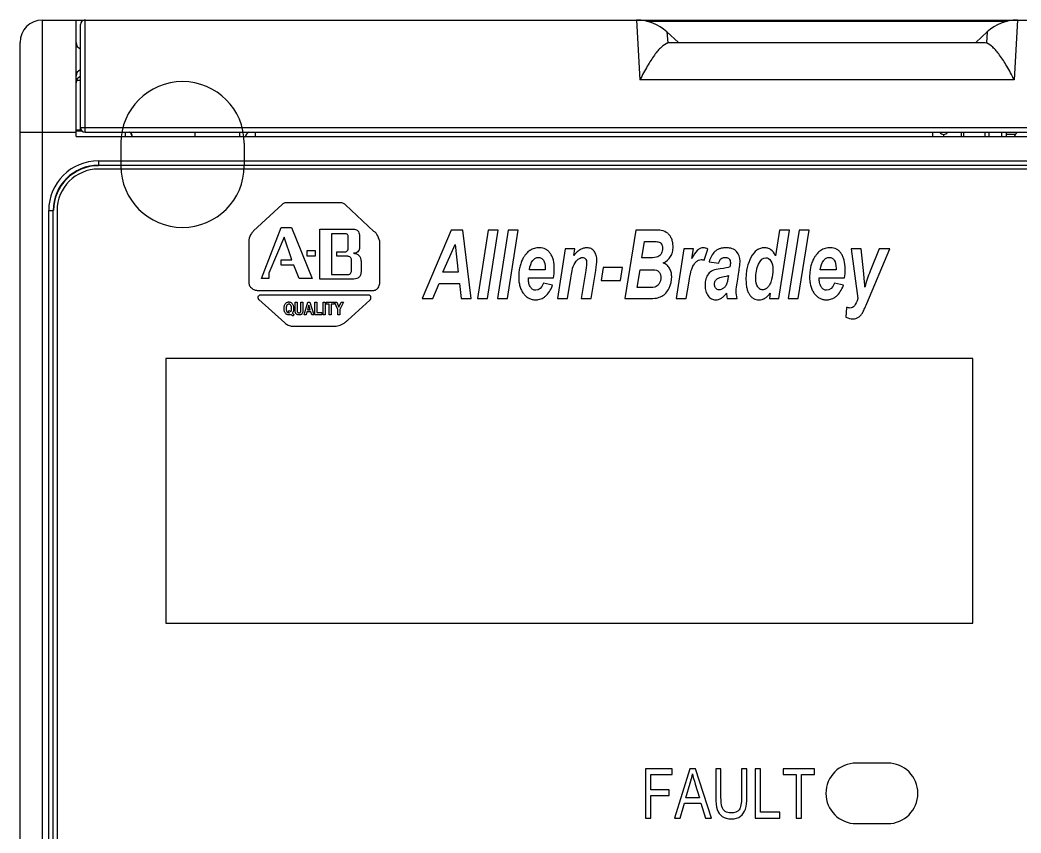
# Model space of a CAD drawing. Header units: inches. Extents: x 0.1 to 89.7, y 0.1 to 57.6.
# Drawn here: x 19.237 to 20.918, y 19.746 to 21.111 of the extents above; entities that cross this region are included whole.
import ezdxf
from ezdxf.enums import TextEntityAlignment as Align

# ---------------------------------------------------------------- set-up
doc = ezdxf.new("R2010")
doc.units = ezdxf.units.IN
doc.header["$MEASUREMENT"] = 0
doc.linetypes.add('DASHED', pattern=[0.75, 0.5, -0.25])
doc.layers.add('DASHED', color=4, linetype='DASHED')
doc.layers.add('PSYMS', color=7, linetype='Continuous')
doc.styles.add('WD', font='romans.shx', dxfattribs={"height": 0.185})

# ---------------------------------------------------------------- blocks, each defined once
blk = doc.blocks.new('HDR1_PF525_FRA')
at = {"color": 7, "linetype": 'Continuous'}
for p, q in [((0.0423, 5.8857), (0.1157, 5.8857)), ((0.0423, 3.347), (0.0423, 5.8857)), ((0.1003, 5.6848), (0.1003, 5.8857)), ((0.1157, 5.8857), (2.3198, 5.8857)), ((0.1157, 5.6925), (0.1157, 5.8857)), ((1.0664, 5.8857), (1.0722, 5.7826)), ((1.084, 5.8837), (1.7054, 5.8837)), ((1.723, 5.8857), (1.7173, 5.7826)), ((0.108, 5.7002), (0.108, 5.878)), ((1.1186, 5.8654), (1.1202, 5.8461)), ((1.1186, 5.8654), (1.1385, 5.8472)), ((1.6708, 5.8654), (1.651, 5.8472)), ((1.6708, 5.8654), (1.6693, 5.8461)), ((0.0037, 3.3314), (0.0037, 5.847)), ((1.1256, 5.847), (1.6638, 5.847)), ((0.108, 5.7814), (0.101, 5.7814)), ((1.7173, 5.7826), (1.0722, 5.7826)), ((0.1003, 5.6963), (0.1091, 5.6963)), ((0.1003, 5.6949), (0.1101, 5.6949)), ((0.108, 5.6963), (0.108, 5.7002)), ((0.108, 5.7002), (2.6815, 5.7002)), ((0.0037, 5.6925), (0.1003, 5.6925)), ((0.1003, 5.6848), (2.6892, 5.6848)), ((0.1157, 5.6925), (2.6738, 5.6925)), ((0.1853, 5.6848), (0.1853, 5.6925)), ((0.3051, 5.6925), (0.3051, 5.6848)), ((0.3823, 5.6848), (0.3823, 5.6925)), ((0.4094, 5.6848), (0.4094, 5.6925)), ((1.5763, 5.6925), (1.5763, 5.6848)), ((1.5957, 5.6886), (1.5957, 5.6848)), ((1.6266, 5.6848), (1.6266, 5.6925)), ((1.6307, 5.6848), (1.6307, 5.6925)), ((1.6669, 5.6925), (1.6669, 5.6848)), ((1.6735, 5.6925), (1.6735, 5.6848)), ((1.6961, 5.6848), (1.6961, 5.6925)), ((1.7039, 5.6848), (1.7039, 5.6925)), ((1.7193, 5.6886), (1.7039, 5.6886)), ((0.1389, 5.643), (1.7425, 5.643)), ((0.1389, 5.643), (0.1389, 5.6353)), ((0.1389, 5.6353), (1.7425, 5.6353)), ((1.7425, 5.6287), (0.1389, 5.6287)), ((0.0531, 5.5572), (0.0608, 5.5572)), ((0.0531, 3.4822), (0.0531, 5.5572)), ((0.0608, 3.4822), (0.0608, 5.5572)), ((0.0674, 5.5572), (0.0674, 3.4822))]:
    blk.add_line(p, q, dxfattribs=at)
at = {"linetype": 'Continuous'}
for p, q in [((0.4553, 5.5676), (0.4063, 5.5224)), ((0.5563, 5.5708), (0.4625, 5.5708)), ((0.6136, 5.5214), (0.5646, 5.5672)), ((0.42, 5.4401), (0.4535, 5.5279)), ((0.4535, 5.5279), (0.4716, 5.5279)), ((0.4716, 5.5279), (0.5072, 5.4401)), ((0.5202, 5.5253), (0.5785, 5.5253)), ((0.5202, 5.4387), (0.5202, 5.5253)), ((0.7468, 5.5236), (0.6967, 5.4054)), ((0.767, 5.5236), (0.7468, 5.5236)), ((0.7814, 5.4054), (0.767, 5.5236)), ((0.8107, 5.5236), (0.7922, 5.4054)), ((0.8095, 5.4054), (0.828, 5.5236)), ((0.828, 5.5236), (0.8107, 5.5236)), ((0.8451, 5.5236), (0.8266, 5.4054)), ((0.8439, 5.4054), (0.8624, 5.5236)), ((0.8624, 5.5236), (0.8451, 5.5236)), ((1.065, 5.5236), (1.0464, 5.4054)), ((1.0952, 5.5236), (1.065, 5.5236)), ((1.3129, 5.5236), (1.306, 5.4793)), ((1.3118, 5.4054), (1.3302, 5.5236)), ((1.3302, 5.5236), (1.3129, 5.5236)), ((1.3465, 5.5236), (1.3279, 5.4054)), ((1.3452, 5.4054), (1.3637, 5.5236)), ((1.3637, 5.5236), (1.3465, 5.5236)), ((0.3978, 5.5049), (0.3978, 5.4345)), ((0.4592, 5.5113), (0.4327, 5.4491)), ((0.4722, 5.4721), (0.4592, 5.5113)), ((0.5652, 5.5171), (0.5408, 5.5171)), ((0.5408, 5.5171), (0.5408, 5.447)), ((0.5694, 5.4928), (0.5694, 5.5128)), ((0.5886, 5.515), (0.5886, 5.492)), ((1.0756, 5.4759), (1.0801, 5.5039)), ((1.0801, 5.5039), (1.0942, 5.5039)), ((0.4986, 5.4886), (0.5122, 5.4886)), ((0.4986, 5.4787), (0.4986, 5.4886)), ((0.5122, 5.4886), (0.5122, 5.4787)), ((0.6241, 5.434), (0.6241, 5.4987)), ((0.7324, 5.4512), (0.7538, 5.4988)), ((0.7538, 5.4988), (0.7589, 5.4512)), ((0.9434, 5.491), (0.93, 5.4054)), ((0.9598, 5.491), (0.9434, 5.491)), ((0.9581, 5.4799), (0.9598, 5.491)), ((1.1481, 5.491), (1.1347, 5.4054)), ((1.1643, 5.491), (1.1481, 5.491)), ((1.1617, 5.4744), (1.1643, 5.491)), ((1.1827, 5.4716), (1.1894, 5.4906)), ((1.4538, 5.491), (1.4365, 5.491)), ((1.4365, 5.491), (1.4477, 5.4054)), ((1.4581, 5.4484), (1.4538, 5.491)), ((1.4633, 5.397), (1.5029, 5.491)), ((1.4845, 5.491), (1.4692, 5.453)), ((1.5029, 5.491), (1.4845, 5.491)), ((0.4535, 5.4721), (0.4722, 5.4721)), ((0.4535, 5.4633), (0.4535, 5.4721)), ((0.5122, 5.4787), (0.4986, 5.4787)), ((0.5495, 5.4863), (0.5647, 5.4863)), ((0.5495, 5.4784), (0.5495, 5.4863)), ((0.568, 5.4784), (0.5495, 5.4784)), ((0.5749, 5.4535), (0.5749, 5.4726)), ((0.5914, 5.4701), (0.5914, 5.4512)), ((1.0895, 5.4759), (1.0756, 5.4759)), ((0.4758, 5.4633), (0.4535, 5.4633)), ((0.4849, 5.4401), (0.4758, 5.4633)), ((0.9088, 5.4551), (0.8817, 5.4551)), ((0.9787, 5.454), (0.9711, 5.4054)), ((0.9884, 5.4054), (0.9959, 5.4539)), ((1.0086, 5.4592), (1.0051, 5.4368)), ((1.0422, 5.4592), (1.0086, 5.4592)), ((1.0387, 5.4368), (1.0422, 5.4592)), ((1.0676, 5.4244), (1.0724, 5.4553)), ((1.0724, 5.4553), (1.0942, 5.4553)), ((1.1913, 5.4687), (1.2082, 5.4668)), ((1.4102, 5.4551), (1.3831, 5.4551)), ((0.4327, 5.4401), (0.42, 5.4401)), ((0.4327, 5.4491), (0.4327, 5.4401)), ((0.5072, 5.4401), (0.4849, 5.4401)), ((0.5771, 5.4387), (0.5202, 5.4387)), ((0.5408, 5.447), (0.5695, 5.447)), ((0.7589, 5.4512), (0.7324, 5.4512)), ((0.88, 5.441), (0.9234, 5.441)), ((0.9473, 5.4054), (0.9528, 5.4405)), ((1.0051, 5.4368), (1.0387, 5.4368)), ((1.2247, 5.4453), (1.2242, 5.4422)), ((1.3813, 5.441), (1.4248, 5.441)), ((0.4127, 5.4197), (0.6135, 5.4197)), ((0.7154, 5.4054), (0.7261, 5.4315)), ((0.7261, 5.4315), (0.7611, 5.4315)), ((0.7611, 5.4315), (0.7641, 5.4054)), ((0.9214, 5.4284), (0.9059, 5.4318)), ((1.0852, 5.4244), (1.0676, 5.4244)), ((1.1521, 5.4054), (1.1563, 5.4322)), ((1.4228, 5.4284), (1.4073, 5.4318)), ((0.4154, 5.4037), (0.4599, 5.3637)), ((0.6048, 5.4114), (0.4178, 5.4114)), ((0.5687, 5.3685), (0.6067, 5.4026)), ((0.6967, 5.4054), (0.7154, 5.4054)), ((0.7641, 5.4054), (0.7814, 5.4054)), ((0.7922, 5.4054), (0.8095, 5.4054)), ((0.8266, 5.4054), (0.8439, 5.4054)), ((0.93, 5.4054), (0.9473, 5.4054)), ((0.9711, 5.4054), (0.9884, 5.4054)), ((1.0464, 5.4054), (1.0881, 5.4054)), ((1.1347, 5.4054), (1.1521, 5.4054)), ((1.2227, 5.4054), (1.2396, 5.4054)), ((1.2968, 5.4146), (1.2953, 5.4054)), ((1.2953, 5.4054), (1.3118, 5.4054)), ((1.3279, 5.4054), (1.3452, 5.4054)), ((0.4662, 5.3825), (0.4672, 5.385)), ((0.4778, 5.3993), (0.4812, 5.3993)), ((0.4778, 5.3877), (0.4778, 5.3993)), ((0.4812, 5.3993), (0.4812, 5.3875)), ((0.4879, 5.3993), (0.4913, 5.3993)), ((0.4879, 5.3873), (0.4879, 5.3993)), ((0.4913, 5.3993), (0.4913, 5.3879)), ((0.4932, 5.3776), (0.4997, 5.3993)), ((0.5015, 5.3942), (0.4992, 5.3862)), ((0.4992, 5.3862), (0.5038, 5.3862)), ((0.4997, 5.3993), (0.5033, 5.3993)), ((0.5038, 5.3862), (0.5015, 5.3942)), ((0.5033, 5.3993), (0.5101, 5.3776)), ((0.512, 5.3991), (0.5154, 5.3991)), ((0.512, 5.3776), (0.512, 5.3991)), ((0.5154, 5.3991), (0.5154, 5.3813)), ((0.5262, 5.3993), (0.5296, 5.3993)), ((0.5262, 5.3776), (0.5262, 5.3993)), ((0.5296, 5.3993), (0.5296, 5.3776)), ((0.5316, 5.3993), (0.545, 5.3993)), ((0.5316, 5.3956), (0.5316, 5.3993)), ((0.5366, 5.3956), (0.5316, 5.3956)), ((0.5366, 5.3776), (0.5366, 5.3956)), ((0.545, 5.3956), (0.54, 5.3956)), ((0.54, 5.3956), (0.54, 5.3776)), ((0.545, 5.3993), (0.545, 5.3956)), ((0.5455, 5.3993), (0.5495, 5.3993)), ((0.5516, 5.3867), (0.5455, 5.3993)), ((0.5495, 5.3993), (0.5534, 5.3907)), ((0.5516, 5.3776), (0.5516, 5.3867)), ((0.5534, 5.3907), (0.5573, 5.3993)), ((0.5612, 5.3993), (0.555, 5.3867)), ((0.555, 5.3867), (0.555, 5.3776)), ((0.5573, 5.3993), (0.5612, 5.3993)), ((1.4285, 5.3904), (1.427, 5.3732)), ((0.4758, 5.3785), (0.4746, 5.3754)), ((0.4968, 5.3776), (0.4932, 5.3776)), ((0.4982, 5.3825), (0.4968, 5.3776)), ((0.5049, 5.3825), (0.4982, 5.3825)), ((0.5064, 5.3776), (0.5049, 5.3825)), ((0.5101, 5.3776), (0.5064, 5.3776)), ((0.5239, 5.3776), (0.512, 5.3776)), ((0.5154, 5.3813), (0.5239, 5.3813)), ((0.5239, 5.3813), (0.5239, 5.3776)), ((0.5296, 5.3776), (0.5262, 5.3776)), ((0.54, 5.3776), (0.5366, 5.3776)), ((0.555, 5.3776), (0.5516, 5.3776)), ((0.4735, 5.3582), (0.5483, 5.3582)), ((1.6459, 5.3022), (0.2548, 5.3022)), ((0.2548, 5.3022), (0.2548, 4.8462)), ((1.6459, 4.8462), (1.6459, 5.3022)), ((0.2548, 4.8462), (1.6459, 4.8462)), ((1.1277, 4.5951), (1.0818, 4.5951)), ((1.0818, 4.5951), (1.0818, 4.5101)), ((1.1277, 4.585), (1.1277, 4.5951)), ((1.158, 4.5951), (1.1319, 4.5101)), ((1.1677, 4.5951), (1.158, 4.5951)), ((1.1956, 4.5101), (1.1677, 4.5951)), ((1.2119, 4.5951), (1.2029, 4.5951)), ((1.2029, 4.5951), (1.2029, 4.546)), ((1.2119, 4.546), (1.2119, 4.5951)), ((1.2564, 4.5951), (1.2474, 4.5951)), ((1.2474, 4.5951), (1.2474, 4.546)), ((1.2564, 4.546), (1.2564, 4.5951)), ((1.28, 4.5951), (1.271, 4.5951)), ((1.271, 4.5951), (1.271, 4.5101)), ((1.28, 4.5201), (1.28, 4.5951)), ((1.373, 4.5951), (1.3191, 4.5951)), ((1.3191, 4.5951), (1.3191, 4.585)), ((1.373, 4.585), (1.373, 4.5951)), ((1.4991, 4.6047), (1.445, 4.6047)), ((1.0908, 4.585), (1.1277, 4.585)), ((1.0908, 4.5587), (1.0908, 4.585)), ((1.3191, 4.585), (1.3415, 4.585)), ((1.3415, 4.585), (1.3415, 4.5101)), ((1.3505, 4.585), (1.373, 4.585)), ((1.3505, 4.5101), (1.3505, 4.585)), ((1.1227, 4.5587), (1.0908, 4.5587)), ((1.1227, 4.5487), (1.1227, 4.5587)), ((1.1515, 4.545), (1.159, 4.5699)), ((1.1675, 4.5685), (1.1746, 4.545)), ((1.0908, 4.5487), (1.1227, 4.5487)), ((1.0908, 4.5101), (1.0908, 4.5487)), ((1.1746, 4.545), (1.1515, 4.545)), ((1.1415, 4.5101), (1.1489, 4.5358)), ((1.1489, 4.5358), (1.1774, 4.5358)), ((1.1774, 4.5358), (1.1853, 4.5101)), ((1.0818, 4.5101), (1.0908, 4.5101)), ((1.1319, 4.5101), (1.1415, 4.5101)), ((1.1853, 4.5101), (1.1956, 4.5101)), ((1.271, 4.5101), (1.3135, 4.5101)), ((1.3135, 4.5201), (1.28, 4.5201)), ((1.3135, 4.5101), (1.3135, 4.5201)), ((1.3415, 4.5101), (1.3505, 4.5101)), ((1.445, 4.5004), (1.4991, 4.5004))]:
    blk.add_line(p, q, dxfattribs=at)
at = {"color": 7, "linetype": 'Continuous'}
for centre, radius, start, end in [((0.0423, 5.847), 0.0386, 90, 180), ((0.1157, 5.878), 0.00773, 90, 180), ((1.0664, 5.8084), 0.0773, 47.4983, 89.996), ((1.723, 5.8084), 0.0773, 90, 132.5023), ((0.1118, 5.847), 0.0116, 180, 250.3005), ((0.1157, 5.7002), 0.00773, 180, 270), ((0.1855, 5.6833), 0.0115, 46.1301, 53.575), ((0.1853, 5.6848), 0.0116, 0, 37.5), ((0.1858, 5.6836), 0.0111, 15.5984, 30.7895), ((0.4094, 5.677), 0.0193, 126.5968, 156.3696), ((1.5957, 5.6963), 0.00773, 210, 330), ((1.7348, 5.677), 0.0193, 126.8351, 156.4238), ((0.1389, 5.5572), 0.0858, 90, 180), ((0.1389, 5.5572), 0.0781, 90, 180), ((0.1389, 5.5572), 0.0773, 90, 180), ((0.1389, 5.5572), 0.0715, 90, 180)]:
    blk.add_arc(centre, radius, start, end, dxfattribs=at)
at = {"linetype": 'Continuous'}
for centre, start, end in [((1.445, 4.5526), 90, 270), ((1.4991, 4.5526), 270, 90)]:
    blk.add_arc(centre, 0.0522, start, end, dxfattribs=at)
at = {"color": 7, "linetype": 'Continuous'}
for centre, major_axis, start_param, end_param in [((0.1118, 5.7891), (0, 0.0116), 0.342589, 1.570796), ((0.1118, 5.7775), (0, -0.0116), 3.484182, 4.712389)]:
    blk.add_ellipse(centre, major_axis=major_axis, ratio=0.999858, start_param=start_param, end_param=end_param, dxfattribs=at)
for points, knots in [([(1.1202, 5.8461), (1.1161, 5.8447), (1.1075, 5.8382), (1.0961, 5.8243), (1.084, 5.8052), (1.0762, 5.7906), (1.0722, 5.7826)], [0, 0, 0, 0, 0.161589, 0.385669, 0.668772, 1, 1, 1, 1]), ([(1.1202, 5.8461), (1.1215, 5.8466), (1.1233, 5.847), (1.1251, 5.847), (1.1256, 5.847)], [0, 0, 0, 0, 0.743468, 1, 1, 1, 1]), ([(1.6638, 5.847), (1.6643, 5.847), (1.6662, 5.847), (1.668, 5.8466), (1.6693, 5.8461)], [0, 0, 0, 0, 0.256532, 1, 1, 1, 1]), ([(1.7173, 5.7826), (1.7132, 5.7906), (1.7055, 5.8052), (1.6934, 5.8243), (1.6819, 5.8382), (1.6734, 5.8447), (1.6693, 5.8461)], [0, 0, 0, 0, 0.331232, 0.614333, 0.838411, 1, 1, 1, 1])]:
    blk.add_open_spline(points, degree=3, knots=knots, dxfattribs=at)
blk.add_open_spline([(0.1935, 5.6916), (0.1942, 5.6909), (0.1948, 5.6901), (0.1953, 5.6893)], degree=3, dxfattribs=at)
at = {"linetype": 'Continuous'}
for points, knots in [([(0.4625, 5.5708), (0.4617, 5.5708), (0.4594, 5.5704), (0.457, 5.569), (0.4555, 5.5678), (0.4553, 5.5676), (0.4553, 5.5676)], [0, 0, 0, 0, 0.300919, 0.902756, 0.967585, 1, 1, 1, 1]), ([(0.5646, 5.5672), (0.5639, 5.5679), (0.5617, 5.5695), (0.5587, 5.5704), (0.5566, 5.5707), (0.5564, 5.5708), (0.5563, 5.5708)], [0, 0, 0, 0, 0.301814, 0.905442, 0.968481, 1, 1, 1, 1]), ([(0.4063, 5.5224), (0.4049, 5.521), (0.4014, 5.5166), (0.3988, 5.5101), (0.3979, 5.5057), (0.3978, 5.5051), (0.3978, 5.5049)], [0, 0, 0, 0, 0.304824, 0.914471, 0.97149, 1, 1, 1, 1]), ([(0.5785, 5.5253), (0.5787, 5.5253), (0.5792, 5.5253), (0.581, 5.525), (0.584, 5.5242), (0.5873, 5.5214), (0.5884, 5.5176), (0.5886, 5.5157), (0.5886, 5.515)], [0, 0, 0, 0, 0.03288, 0.09864, 0.325837, 0.614568, 0.871523, 1, 1, 1, 1]), ([(0.6241, 5.4987), (0.6241, 5.5007), (0.6237, 5.5063), (0.6205, 5.5143), (0.6164, 5.5197), (0.6143, 5.521), (0.6136, 5.5214)], [0, 0, 0, 0, 0.237715, 0.713145, 0.904382, 1, 1, 1, 1]), ([(1.1125, 5.4669), (1.1182, 5.4694), (1.1245, 5.4749), (1.128, 5.4842), (1.1291, 5.4901), (1.1293, 5.4945), (1.1291, 5.4985), (1.1286, 5.5031), (1.1271, 5.5085), (1.1242, 5.514), (1.1188, 5.5196), (1.1133, 5.522), (1.109, 5.5228)], [0, 0, 0, 0, 0.236059, 0.354059, 0.413058, 0.472058, 0.51605, 0.560042, 0.648027, 0.736011, 0.823995, 1, 1, 1, 1]), ([(0.5694, 5.5128), (0.5694, 5.5131), (0.5694, 5.5138), (0.5689, 5.5151), (0.5678, 5.5165), (0.5662, 5.517), (0.5654, 5.5171), (0.5652, 5.5171)], [0, 0, 0, 0, 0.108596, 0.325789, 0.613628, 0.871209, 1, 1, 1, 1]), ([(0.5647, 5.4863), (0.565, 5.4863), (0.5658, 5.4863), (0.5679, 5.4875), (0.5692, 5.4903), (0.5694, 5.4922), (0.5694, 5.4928)], [0, 0, 0, 0, 0.096367, 0.289102, 0.763034, 1, 1, 1, 1]), ([(0.5886, 5.492), (0.5886, 5.4915), (0.5885, 5.49), (0.5871, 5.4873), (0.5846, 5.4846), (0.5812, 5.4836), (0.5794, 5.4835), (0.5787, 5.4835)], [0, 0, 0, 0, 0.104352, 0.313055, 0.602881, 0.867627, 1, 1, 1, 1]), ([(0.899, 5.4931), (0.8959, 5.4931), (0.8901, 5.4923), (0.8825, 5.4888), (0.877, 5.484), (0.8731, 5.479), (0.8701, 5.4739), (0.8672, 5.4675), (0.8649, 5.4599), (0.8638, 5.4532), (0.8633, 5.4476), (0.8632, 5.4432), (0.8633, 5.4388), (0.8638, 5.4332), (0.8651, 5.4268), (0.8676, 5.4201), (0.8712, 5.4141), (0.8756, 5.4093), (0.8805, 5.4059), (0.8861, 5.4038), (0.8909, 5.4033), (0.8936, 5.4034), (0.8943, 5.4034)], [0, 0, 0, 0, 0.07562, 0.151239, 0.226859, 0.264669, 0.302478, 0.358283, 0.414087, 0.469891, 0.497793, 0.525695, 0.554241, 0.582787, 0.63988, 0.696972, 0.754064, 0.811163, 0.868262, 0.925361, 0.98246, 1, 1, 1, 1]), ([(0.9246, 5.4561), (0.9246, 5.4619), (0.9238, 5.4697), (0.9209, 5.4781), (0.9178, 5.4835), (0.914, 5.4878), (0.9082, 5.4918), (0.9029, 5.4931), (0.899, 5.4931)], [0, 0, 0, 0, 0.249986, 0.374979, 0.499972, 0.624979, 0.749986, 1, 1, 1, 1]), ([(0.9979, 5.471), (0.9979, 5.4743), (0.9973, 5.4788), (0.9954, 5.4838), (0.9934, 5.4871), (0.9909, 5.4898), (0.988, 5.4917), (0.9847, 5.4928), (0.9812, 5.4931), (0.9779, 5.4929), (0.9742, 5.4922), (0.9696, 5.4903), (0.9642, 5.4863), (0.9602, 5.4823), (0.9581, 5.4799)], [0, 0, 0, 0, 0.143017, 0.214525, 0.286033, 0.357548, 0.429062, 0.500576, 0.57209, 0.625582, 0.679074, 0.786058, 0.893029, 1, 1, 1, 1]), ([(1.1038, 5.5034), (1.105, 5.5031), (1.1071, 5.5021), (1.109, 5.5001), (1.1101, 5.498), (1.1108, 5.4962), (1.1111, 5.4943), (1.1112, 5.4921), (1.1111, 5.4898), (1.1106, 5.4869), (1.1098, 5.4848), (1.1091, 5.4835)], [0, 0, 0, 0, 0.165731, 0.331462, 0.414276, 0.497091, 0.579905, 0.662719, 0.74704, 0.83136, 1, 1, 1, 1]), ([(1.1894, 5.4906), (1.1865, 5.4922), (1.182, 5.4936), (1.1761, 5.4923), (1.1694, 5.4876), (1.1647, 5.4806), (1.1617, 5.4744)], [0, 0, 0, 0, 0.261618, 0.446214, 0.630809, 1, 1, 1, 1]), ([(1.2388, 5.4864), (1.2369, 5.4886), (1.2331, 5.4911), (1.2273, 5.4926), (1.2236, 5.493), (1.2206, 5.4931), (1.2176, 5.493), (1.214, 5.4926), (1.2097, 5.4916), (1.2053, 5.4896), (1.2001, 5.4858), (1.195, 5.4793), (1.1923, 5.4725), (1.1913, 5.4687)], [0, 0, 0, 0, 0.171083, 0.256624, 0.299395, 0.342166, 0.383276, 0.424386, 0.506606, 0.588826, 0.671046, 0.835523, 1, 1, 1, 1]), ([(1.306, 5.4793), (1.3038, 5.4839), (1.2998, 5.4891), (1.2928, 5.4925), (1.2876, 5.4932), (1.2831, 5.4929), (1.2787, 5.4918), (1.2715, 5.4882), (1.2665, 5.482), (1.2636, 5.4764)], [0, 0, 0, 0, 0.237248, 0.355872, 0.474496, 0.540184, 0.605872, 0.737248, 1, 1, 1, 1]), ([(1.4004, 5.4931), (1.3973, 5.4931), (1.3915, 5.4923), (1.3838, 5.4888), (1.3784, 5.484), (1.3745, 5.479), (1.3714, 5.4739), (1.3686, 5.4675), (1.3663, 5.4599), (1.3652, 5.4532), (1.3647, 5.4476), (1.3646, 5.4432), (1.3647, 5.4388), (1.3652, 5.4332), (1.3665, 5.4268), (1.369, 5.4201), (1.3726, 5.4141), (1.377, 5.4093), (1.3819, 5.4059), (1.3874, 5.4038), (1.3922, 5.4033), (1.395, 5.4034), (1.3957, 5.4034)], [0, 0, 0, 0, 0.075617, 0.151234, 0.226852, 0.26466, 0.302469, 0.358272, 0.414076, 0.46988, 0.497781, 0.525683, 0.554229, 0.582775, 0.639867, 0.696959, 0.754051, 0.811153, 0.868255, 0.925358, 0.98246, 1, 1, 1, 1]), ([(1.426, 5.4561), (1.426, 5.4619), (1.4251, 5.4697), (1.4222, 5.4781), (1.4192, 5.4835), (1.4154, 5.4878), (1.4096, 5.4918), (1.4043, 5.4931), (1.4004, 5.4931)], [0, 0, 0, 0, 0.25, 0.375, 0.5, 0.625, 0.75, 1, 1, 1, 1]), ([(0.5749, 5.4726), (0.5749, 5.473), (0.5749, 5.474), (0.5739, 5.4758), (0.5721, 5.4776), (0.5697, 5.4783), (0.5684, 5.4784), (0.568, 5.4784)], [0, 0, 0, 0, 0.100772, 0.302316, 0.589754, 0.863251, 1, 1, 1, 1]), ([(0.5787, 5.4835), (0.5796, 5.4835), (0.582, 5.4833), (0.5867, 5.4816), (0.59, 5.4772), (0.5911, 5.4733), (0.5914, 5.471), (0.5914, 5.4703), (0.5914, 5.4701)], [0, 0, 0, 0, 0.12457, 0.373711, 0.663429, 0.897541, 0.965847, 1, 1, 1, 1]), ([(0.8875, 5.4711), (0.8889, 5.4729), (0.8912, 5.4749), (0.8941, 5.4761), (0.8958, 5.4765), (0.8971, 5.4765), (0.8984, 5.4765), (0.9001, 5.4762), (0.9027, 5.4751), (0.9046, 5.4733), (0.9057, 5.4718)], [0, 0, 0, 0, 0.250054, 0.375081, 0.437595, 0.500108, 0.562595, 0.625081, 0.750054, 1, 1, 1, 1]), ([(0.9645, 5.4722), (0.966, 5.4737), (0.969, 5.4758), (0.9729, 5.4768), (0.9762, 5.4761), (0.9793, 5.4735), (0.9803, 5.47), (0.9803, 5.467)], [0, 0, 0, 0, 0.176023, 0.352047, 0.514083, 0.676119, 1, 1, 1, 1]), ([(1.1563, 5.4322), (1.1571, 5.4377), (1.1584, 5.4448), (1.1601, 5.452), (1.1614, 5.4563), (1.1628, 5.4598), (1.165, 5.4641), (1.1678, 5.4676), (1.1709, 5.4703), (1.174, 5.4722), (1.1771, 5.4729), (1.1803, 5.4725), (1.1819, 5.472), (1.1827, 5.4716)], [0, 0, 0, 0, 0.139143, 0.208715, 0.278286, 0.347845, 0.417404, 0.556521, 0.626068, 0.695615, 0.834709, 0.917354, 1, 1, 1, 1]), ([(1.2082, 5.4668), (1.2086, 5.4683), (1.2095, 5.4711), (1.2117, 5.4742), (1.2144, 5.4758), (1.217, 5.4764), (1.2192, 5.4766), (1.2214, 5.4764), (1.2237, 5.4758), (1.2261, 5.4742), (1.2277, 5.4713), (1.2282, 5.4682), (1.2279, 5.4646), (1.2274, 5.4617), (1.227, 5.4601)], [0, 0, 0, 0, 0.107908, 0.215817, 0.32366, 0.377581, 0.431502, 0.482584, 0.533665, 0.635828, 0.737964, 0.840099, 0.920049, 1, 1, 1, 1]), ([(1.2636, 5.4764), (1.2607, 5.4709), (1.2574, 5.4621), (1.2555, 5.451), (1.255, 5.4444), (1.2549, 5.4395), (1.255, 5.4349), (1.2553, 5.4295), (1.2563, 5.4235), (1.2582, 5.4173), (1.261, 5.4122), (1.2643, 5.4083), (1.2681, 5.4054), (1.2724, 5.4037), (1.2775, 5.4031), (1.2828, 5.4038), (1.2876, 5.4057), (1.2921, 5.4092), (1.2952, 5.4126), (1.2968, 5.4146)], [0, 0, 0, 0, 0.134479, 0.201718, 0.235338, 0.268958, 0.297963, 0.326969, 0.384981, 0.442992, 0.501004, 0.558999, 0.616995, 0.67499, 0.732986, 0.799761, 0.866537, 0.933268, 1, 1, 1, 1]), ([(1.3889, 5.4711), (1.3903, 5.4729), (1.3925, 5.4749), (1.3954, 5.4761), (1.3971, 5.4765), (1.3985, 5.4765), (1.3998, 5.4765), (1.4015, 5.4762), (1.4041, 5.4751), (1.406, 5.4733), (1.4071, 5.4718)], [0, 0, 0, 0, 0.250072, 0.375108, 0.437626, 0.500144, 0.562626, 0.625108, 0.750072, 1, 1, 1, 1]), ([(0.5695, 5.447), (0.5698, 5.447), (0.5707, 5.447), (0.5725, 5.4478), (0.5742, 5.4495), (0.5748, 5.4518), (0.5749, 5.453), (0.5749, 5.4535)], [0, 0, 0, 0, 0.100444, 0.301333, 0.586972, 0.862324, 1, 1, 1, 1]), ([(1.1269, 5.4435), (1.1269, 5.4462), (1.1263, 5.4513), (1.1234, 5.4582), (1.1188, 5.4638), (1.1147, 5.4661), (1.1125, 5.4669)], [0, 0, 0, 0, 0.249987, 0.499973, 0.749987, 1, 1, 1, 1]), ([(0.5914, 5.4512), (0.5914, 5.4504), (0.5912, 5.448), (0.5894, 5.4431), (0.5847, 5.44), (0.5805, 5.439), (0.5781, 5.4387), (0.5773, 5.4387), (0.5771, 5.4387)], [0, 0, 0, 0, 0.121041, 0.363124, 0.653834, 0.894139, 0.964713, 1, 1, 1, 1]), ([(0.8925, 5.4199), (0.8907, 5.4199), (0.8883, 5.4205), (0.8855, 5.4227), (0.8835, 5.425), (0.8819, 5.4279), (0.8804, 5.4322), (0.8799, 5.4361), (0.8799, 5.4389)], [0, 0, 0, 0, 0.249999, 0.374998, 0.499998, 0.624998, 0.749999, 1, 1, 1, 1]), ([(1.105, 5.4515), (1.1061, 5.4502), (1.1073, 5.448), (1.1082, 5.4446), (1.1084, 5.4419), (1.1082, 5.4393), (1.1078, 5.437), (1.1071, 5.4348), (1.1061, 5.4325), (1.1048, 5.4305), (1.103, 5.4282), (1.1013, 5.4269), (1.1, 5.4263)], [0, 0, 0, 0, 0.1891, 0.28365, 0.378201, 0.455931, 0.533661, 0.611391, 0.689121, 0.766841, 0.844561, 1, 1, 1, 1]), ([(1.1901, 5.4479), (1.1882, 5.4454), (1.1861, 5.4412), (1.1848, 5.4351), (1.1845, 5.4313), (1.1843, 5.4275), (1.1846, 5.4229), (1.1856, 5.4182), (1.1872, 5.414), (1.1895, 5.4102), (1.1923, 5.4071), (1.1954, 5.405), (1.1989, 5.4036), (1.2031, 5.4032), (1.2077, 5.4038), (1.2128, 5.4061), (1.2175, 5.4098), (1.2202, 5.4132), (1.2215, 5.415)], [0, 0, 0, 0, 0.127716, 0.191575, 0.223504, 0.255433, 0.312577, 0.369721, 0.426865, 0.484009, 0.541149, 0.598289, 0.655429, 0.712569, 0.784422, 0.856274, 0.928137, 1, 1, 1, 1]), ([(1.2086, 5.4207), (1.2074, 5.4207), (1.2058, 5.421), (1.204, 5.4222), (1.2028, 5.4234), (1.2019, 5.4249), (1.2012, 5.4265), (1.2008, 5.4283), (1.2007, 5.43), (1.2007, 5.4315), (1.2009, 5.433), (1.2013, 5.4348), (1.2022, 5.4366), (1.2033, 5.438), (1.2046, 5.4391), (1.2065, 5.4403), (1.2108, 5.4423), (1.2162, 5.4436), (1.2206, 5.4443)], [0, 0, 0, 0, 0.101584, 0.152377, 0.203169, 0.253978, 0.304788, 0.355598, 0.406408, 0.437383, 0.468359, 0.53031, 0.592261, 0.654213, 0.697436, 0.740659, 0.827106, 1, 1, 1, 1]), ([(1.2242, 5.4422), (1.2238, 5.4394), (1.2231, 5.4357), (1.2222, 5.4324), (1.2216, 5.4308), (1.2212, 5.4298), (1.2207, 5.4288), (1.2201, 5.4275), (1.2191, 5.4261), (1.2177, 5.4246), (1.216, 5.4232), (1.2142, 5.4221), (1.2118, 5.421), (1.2099, 5.4207), (1.2086, 5.4207)], [0, 0, 0, 0, 0.16665, 0.249975, 0.291638, 0.3333, 0.374957, 0.416613, 0.499927, 0.58324, 0.666553, 0.749915, 0.833277, 1, 1, 1, 1]), ([(1.299, 5.4382), (1.2982, 5.4352), (1.2963, 5.4301), (1.2933, 5.4255), (1.2905, 5.423), (1.2883, 5.4217), (1.2861, 5.4209), (1.2837, 5.4206), (1.2813, 5.4209), (1.2783, 5.4222), (1.2764, 5.4241), (1.2752, 5.4259)], [0, 0, 0, 0, 0.162474, 0.324948, 0.4062, 0.487452, 0.568705, 0.649957, 0.737468, 0.824979, 1, 1, 1, 1]), ([(1.3938, 5.4199), (1.3921, 5.4199), (1.3897, 5.4205), (1.3868, 5.4227), (1.3849, 5.425), (1.3833, 5.4279), (1.3817, 5.4322), (1.3813, 5.4361), (1.3813, 5.4389)], [0, 0, 0, 0, 0.250008, 0.375011, 0.500015, 0.625011, 0.750008, 1, 1, 1, 1]), ([(0.3978, 5.4345), (0.3978, 5.4336), (0.398, 5.4309), (0.3999, 5.4255), (0.4046, 5.4219), (0.4092, 5.4199), (0.4118, 5.4197), (0.4127, 5.4197)], [0, 0, 0, 0, 0.123828, 0.371483, 0.664897, 0.888299, 1, 1, 1, 1]), ([(0.6135, 5.4197), (0.6145, 5.4197), (0.6172, 5.4202), (0.6222, 5.4247), (0.6234, 5.4296), (0.6241, 5.433), (0.6241, 5.4338), (0.6241, 5.434)], [0, 0, 0, 0, 0.152669, 0.458007, 0.881089, 0.960363, 1, 1, 1, 1]), ([(0.8943, 5.4034), (0.8952, 5.4035), (0.8976, 5.4038), (0.9013, 5.4048), (0.9055, 5.4067), (0.9107, 5.4104), (0.9164, 5.4169), (0.9199, 5.4242), (0.9214, 5.4284)], [0, 0, 0, 0, 0.076352, 0.208314, 0.340276, 0.472238, 0.736119, 1, 1, 1, 1]), ([(1.0881, 5.4054), (1.0927, 5.4054), (1.101, 5.4061), (1.1103, 5.4092), (1.1173, 5.4146), (1.1209, 5.4201), (1.1224, 5.4233)], [0, 0, 0, 0, 0.250001, 0.500002, 0.750001, 1, 1, 1, 1]), ([(1.3957, 5.4034), (1.3966, 5.4035), (1.399, 5.4038), (1.4027, 5.4048), (1.4068, 5.4067), (1.4121, 5.4104), (1.4178, 5.4169), (1.4213, 5.4242), (1.4228, 5.4284)], [0, 0, 0, 0, 0.076353, 0.208319, 0.340286, 0.472252, 0.736126, 1, 1, 1, 1]), ([(0.4138, 5.4089), (0.4136, 5.4084), (0.4133, 5.407), (0.4142, 5.4048), (0.4152, 5.4039), (0.4153, 5.4038), (0.4154, 5.4037)], [0, 0, 0, 0, 0.298504, 0.895512, 0.965171, 1, 1, 1, 1]), ([(0.4178, 5.4114), (0.4173, 5.4114), (0.416, 5.4113), (0.4144, 5.4101), (0.4139, 5.4091), (0.4138, 5.4089), (0.4138, 5.4089)], [0, 0, 0, 0, 0.30336, 0.910079, 0.970026, 1, 1, 1, 1]), ([(0.6086, 5.4076), (0.6086, 5.4082), (0.6083, 5.4096), (0.6063, 5.411), (0.6051, 5.4114), (0.6049, 5.4114), (0.6048, 5.4114)], [0, 0, 0, 0, 0.296217, 0.888651, 0.962884, 1, 1, 1, 1]), ([(0.6067, 5.4026), (0.6071, 5.403), (0.608, 5.4042), (0.6087, 5.4062), (0.6086, 5.4075), (0.6086, 5.4076), (0.6086, 5.4076)], [0, 0, 0, 0, 0.309766, 0.929298, 0.976433, 1, 1, 1, 1]), ([(0.4671, 5.3772), (0.4659, 5.3772), (0.4641, 5.3776), (0.4622, 5.3788), (0.461, 5.3801), (0.46, 5.3818), (0.4594, 5.3837), (0.459, 5.3855), (0.4589, 5.3871), (0.4588, 5.3885), (0.4589, 5.3898), (0.459, 5.3914), (0.4594, 5.3932), (0.46, 5.3951), (0.461, 5.3968), (0.4622, 5.3981), (0.4636, 5.399), (0.465, 5.3995), (0.4661, 5.3996), (0.4668, 5.3997), (0.4671, 5.3997), (0.4671, 5.3997)], [0, 0, 0, 0, 0.124909, 0.187364, 0.249818, 0.312252, 0.374685, 0.437119, 0.468336, 0.499552, 0.530678, 0.561804, 0.624056, 0.686308, 0.74856, 0.810805, 0.873049, 0.935293, 0.966415, 0.997537, 1, 1, 1, 1]), ([(0.4637, 5.3941), (0.4634, 5.3938), (0.4631, 5.3931), (0.4627, 5.3918), (0.4625, 5.3905), (0.4624, 5.3894), (0.4624, 5.3884), (0.4624, 5.3875), (0.4625, 5.3864), (0.4627, 5.3851), (0.4631, 5.3838), (0.4634, 5.3831), (0.4637, 5.3828)], [0, 0, 0, 0, 0.124, 0.247999, 0.371999, 0.433999, 0.495998, 0.558999, 0.621999, 0.747999, 0.874, 1, 1, 1, 1]), ([(0.4704, 5.3941), (0.47, 5.3947), (0.4692, 5.3954), (0.4682, 5.3958), (0.4675, 5.3959), (0.467, 5.3959), (0.4665, 5.3959), (0.4659, 5.3958), (0.4648, 5.3954), (0.4641, 5.3947), (0.4637, 5.3941)], [0, 0, 0, 0, 0.25, 0.375, 0.4375, 0.5, 0.5625, 0.625, 0.75, 1, 1, 1, 1]), ([(0.4671, 5.3997), (0.4674, 5.3997), (0.468, 5.3996), (0.4691, 5.3995), (0.4704, 5.399), (0.4718, 5.3981), (0.473, 5.3968), (0.474, 5.3951), (0.4747, 5.3932), (0.475, 5.3914), (0.4752, 5.3898), (0.4752, 5.3884), (0.4752, 5.3871), (0.475, 5.3854), (0.4747, 5.3836), (0.474, 5.3819), (0.4735, 5.3809), (0.4731, 5.3804)], [0, 0, 0, 0, 0.039352, 0.08212, 0.167656, 0.253192, 0.338728, 0.424254, 0.509779, 0.595305, 0.638067, 0.68083, 0.726086, 0.771343, 0.861855, 0.930927, 1, 1, 1, 1]), ([(0.4704, 5.3828), (0.4706, 5.3832), (0.471, 5.3839), (0.4714, 5.3852), (0.4716, 5.3865), (0.4717, 5.3876), (0.4717, 5.3885), (0.4717, 5.3894), (0.4716, 5.3905), (0.4714, 5.3918), (0.471, 5.3931), (0.4706, 5.3938), (0.4704, 5.3941)], [0, 0, 0, 0, 0.123071, 0.246142, 0.369099, 0.430577, 0.492056, 0.555549, 0.619042, 0.746028, 0.873014, 1, 1, 1, 1]), ([(0.4814, 5.3839), (0.4814, 5.3835), (0.4817, 5.3827), (0.4824, 5.3817), (0.4832, 5.3812), (0.484, 5.381), (0.4847, 5.381), (0.4854, 5.381), (0.4861, 5.3812), (0.4869, 5.3817), (0.4875, 5.3826), (0.4877, 5.3832), (0.4877, 5.3836)], [0, 0, 0, 0, 0.124063, 0.248125, 0.372245, 0.434305, 0.496366, 0.559369, 0.622372, 0.748379, 0.87419, 1, 1, 1, 1]), ([(1.427, 5.3732), (1.4316, 5.3715), (1.4378, 5.3702), (1.4446, 5.371), (1.449, 5.3731), (1.452, 5.3757), (1.4542, 5.3784), (1.4556, 5.3805), (1.4571, 5.3832), (1.4595, 5.3881), (1.4617, 5.3931), (1.4633, 5.397)], [0, 0, 0, 0, 0.248025, 0.373366, 0.498708, 0.624016, 0.686669, 0.749323, 0.811993, 0.874662, 1, 1, 1, 1]), ([(0.4731, 5.3762), (0.473, 5.3763), (0.472, 5.3771), (0.4712, 5.3778), (0.4708, 5.3782)], [0, 0, 0, 0, 0.341918, 1, 1, 1, 1]), ([(0.4811, 5.3779), (0.4807, 5.3782), (0.4799, 5.3787), (0.4791, 5.3798), (0.4785, 5.381), (0.4783, 5.3818), (0.4782, 5.3822)], [0, 0, 0, 0, 0.250121, 0.500241, 0.750121, 1, 1, 1, 1]), ([(0.491, 5.3824), (0.4908, 5.3813), (0.4903, 5.3799), (0.4892, 5.3786), (0.4881, 5.3778), (0.4866, 5.3773), (0.4854, 5.3772), (0.4848, 5.3772)], [0, 0, 0, 0, 0.333565, 0.500133, 0.666702, 0.833351, 1, 1, 1, 1]), ([(0.5483, 5.3582), (0.55, 5.3582), (0.555, 5.3591), (0.5611, 5.3625), (0.5661, 5.3659), (0.568, 5.3678), (0.5687, 5.3685)], [0, 0, 0, 0, 0.214371, 0.643112, 0.881037, 1, 1, 1, 1]), ([(0.4599, 5.3637), (0.4609, 5.3629), (0.4636, 5.3609), (0.468, 5.3589), (0.4718, 5.3579), (0.473, 5.3582), (0.4735, 5.3582)], [0, 0, 0, 0, 0.247475, 0.742426, 0.914142, 1, 1, 1, 1])]:
    blk.add_open_spline(points, degree=3, knots=knots, dxfattribs=at)
for points in [[(1.109, 5.5228), (1.1063, 5.5234), (1.1018, 5.5236), (1.0952, 5.5236)], [(1.0942, 5.5039), (1.0992, 5.5039), (1.1024, 5.5037), (1.1038, 5.5034)], [(0.8817, 5.4551), (0.8827, 5.4622), (0.8847, 5.4675), (0.8875, 5.4711)], [(0.9057, 5.4718), (0.9078, 5.4686), (0.9089, 5.4638), (0.9089, 5.4575)], [(0.9572, 5.461), (0.9589, 5.4656), (0.9614, 5.4694), (0.9645, 5.4722)], [(0.9959, 5.4539), (0.9972, 5.4622), (0.9979, 5.4679), (0.9979, 5.471)], [(1.103, 5.4777), (1.1002, 5.4765), (1.0958, 5.4759), (1.0895, 5.4759)], [(1.1091, 5.4835), (1.1078, 5.4808), (1.1057, 5.4788), (1.103, 5.4777)], [(1.2448, 5.4701), (1.2448, 5.4765), (1.2428, 5.482), (1.2388, 5.4864)], [(1.2442, 5.4619), (1.2446, 5.4648), (1.2448, 5.4676), (1.2448, 5.4701)], [(1.2766, 5.4647), (1.2799, 5.4722), (1.284, 5.476), (1.2891, 5.476)], [(1.2891, 5.476), (1.2924, 5.476), (1.2953, 5.474), (1.2977, 5.4702)], [(1.2977, 5.4702), (1.3002, 5.4664), (1.3015, 5.4614), (1.3015, 5.4552)], [(1.3831, 5.4551), (1.3841, 5.4622), (1.386, 5.4675), (1.3889, 5.4711)], [(1.4071, 5.4718), (1.4092, 5.4686), (1.4103, 5.4638), (1.4103, 5.4575)], [(0.9089, 5.4575), (0.9089, 5.4569), (0.9089, 5.4562), (0.9088, 5.4551)], [(0.9234, 5.441), (0.9242, 5.4455), (0.9246, 5.4505), (0.9246, 5.4561)], [(0.9528, 5.4405), (0.9544, 5.4508), (0.9559, 5.4576), (0.9572, 5.461)], [(0.9803, 5.467), (0.9803, 5.4656), (0.9798, 5.4613), (0.9787, 5.454)], [(1.0942, 5.4553), (1.0992, 5.4553), (1.1029, 5.454), (1.105, 5.4515)], [(1.2105, 5.4568), (1.2007, 5.4557), (1.1939, 5.4528), (1.1901, 5.4479)], [(1.227, 5.4601), (1.2242, 5.4588), (1.2187, 5.4577), (1.2105, 5.4568)], [(1.2407, 5.439), (1.2427, 5.4514), (1.2439, 5.459), (1.2442, 5.4619)], [(1.2717, 5.4402), (1.2717, 5.449), (1.2734, 5.4571), (1.2766, 5.4647)], [(1.3015, 5.4552), (1.3015, 5.4498), (1.3007, 5.4441), (1.299, 5.4382)], [(1.4103, 5.4575), (1.4103, 5.4569), (1.4102, 5.4562), (1.4102, 5.4551)], [(1.4248, 5.441), (1.4256, 5.4455), (1.426, 5.4505), (1.426, 5.4561)], [(1.4692, 5.453), (1.4653, 5.4433), (1.4622, 5.4341), (1.4599, 5.4253)], [(0.8799, 5.4389), (0.8799, 5.4394), (0.8799, 5.4401), (0.88, 5.441)], [(1.1224, 5.4233), (1.1254, 5.4297), (1.1269, 5.4364), (1.1269, 5.4435)], [(1.2206, 5.4443), (1.2223, 5.4446), (1.2237, 5.4449), (1.2247, 5.4453)], [(1.2381, 5.4175), (1.2381, 5.4216), (1.239, 5.4288), (1.2407, 5.439)], [(1.2752, 5.4259), (1.2729, 5.4293), (1.2717, 5.4341), (1.2717, 5.4402)], [(1.3813, 5.4389), (1.3813, 5.4394), (1.3813, 5.4401), (1.3813, 5.441)], [(1.4599, 5.4253), (1.4598, 5.4297), (1.4592, 5.4374), (1.4581, 5.4484)], [(0.9059, 5.4318), (0.9027, 5.4239), (0.8982, 5.4199), (0.8925, 5.4199)], [(1.1, 5.4263), (1.0975, 5.425), (1.0925, 5.4244), (1.0852, 5.4244)], [(1.2396, 5.4054), (1.2386, 5.4098), (1.2381, 5.4139), (1.2381, 5.4175)], [(1.4073, 5.4318), (1.4041, 5.4239), (1.3996, 5.4199), (1.3938, 5.4199)], [(1.2215, 5.415), (1.2216, 5.4117), (1.222, 5.4085), (1.2227, 5.4054)], [(1.4477, 5.4054), (1.4442, 5.3946), (1.4399, 5.3892), (1.4346, 5.3892)], [(0.4672, 5.385), (0.4683, 5.3846), (0.4694, 5.3838), (0.4704, 5.3828)], [(0.4782, 5.3822), (0.478, 5.3835), (0.4778, 5.3853), (0.4778, 5.3877)], [(0.4812, 5.3875), (0.4812, 5.3857), (0.4813, 5.3845), (0.4814, 5.3839)], [(0.4877, 5.3836), (0.4878, 5.3844), (0.4879, 5.3856), (0.4879, 5.3873)], [(0.4913, 5.3879), (0.4913, 5.3853), (0.4912, 5.3835), (0.491, 5.3824)], [(1.4346, 5.3892), (1.4326, 5.3892), (1.4306, 5.3896), (1.4285, 5.3904)], [(0.4637, 5.3828), (0.4645, 5.3815), (0.4656, 5.3809), (0.4669, 5.3809)], [(0.4683, 5.3812), (0.4676, 5.3818), (0.4669, 5.3822), (0.4662, 5.3825)], [(0.4669, 5.3809), (0.4674, 5.3809), (0.4679, 5.381), (0.4683, 5.3812)], [(0.4708, 5.3782), (0.4697, 5.3775), (0.4685, 5.3772), (0.4671, 5.3772)], [(0.4731, 5.3804), (0.474, 5.3796), (0.4749, 5.379), (0.4758, 5.3785)], [(0.4746, 5.3754), (0.4741, 5.3756), (0.4736, 5.3759), (0.4731, 5.3762)], [(0.4848, 5.3772), (0.4832, 5.3772), (0.4819, 5.3775), (0.4811, 5.3779)], [(1.159, 4.5699), (1.1606, 4.5752), (1.1618, 4.5807), (1.1627, 4.5861)], [(1.1627, 4.5861), (1.1637, 4.5815), (1.1653, 4.5757), (1.1675, 4.5685)], [(1.2029, 4.546), (1.2029, 4.5369), (1.2037, 4.5298), (1.2055, 4.5246)], [(1.2135, 4.5297), (1.2124, 4.5331), (1.2119, 4.5386), (1.2119, 4.546)], [(1.2474, 4.546), (1.2474, 4.5353), (1.2459, 4.5281), (1.2432, 4.5244)], [(1.254, 4.5256), (1.2556, 4.5306), (1.2564, 4.5374), (1.2564, 4.546)], [(1.2055, 4.5246), (1.2072, 4.5194), (1.2101, 4.5155), (1.2142, 4.5127)], [(1.2192, 4.5216), (1.2165, 4.5235), (1.2146, 4.5262), (1.2135, 4.5297)], [(1.229, 4.5188), (1.2251, 4.5188), (1.2219, 4.5197), (1.2192, 4.5216)], [(1.2432, 4.5244), (1.2403, 4.5206), (1.2356, 4.5188), (1.229, 4.5188)], [(1.2457, 4.5133), (1.2497, 4.5164), (1.2525, 4.5206), (1.254, 4.5256)], [(1.2142, 4.5127), (1.2182, 4.51), (1.2234, 4.5086), (1.2298, 4.5086)], [(1.2298, 4.5086), (1.2363, 4.5086), (1.2416, 4.5102), (1.2457, 4.5133)]]:
    blk.add_open_spline(points, degree=3, dxfattribs=at)
at = {"layer": 'DASHED'}
for p, q in [((0.1775, 5.6732), (0.1775, 5.6345)), ((0.3901, 5.6732), (0.3901, 5.6345))]:
    blk.add_line(p, q, dxfattribs=at)
for centre, start, end in [((0.2838, 5.6732), 360, 180), ((0.2838, 5.6345), 180, 360)]:
    blk.add_arc(centre, 0.1063, start, end, dxfattribs=at)
at = {"style": 'WD', "width": 0.7}
for tag, p in [('INST', (1.375, 6.7321)), ('LOC', (1.375, 6.5625)), ('DESC1', (1.375, 6.4062)), ('DESC2', (1.375, 6.25)), ('DESC3', (1.375, 6.1021)), ('XREF', (1.375, 5.5312))]:
    blk.add_attdef(tag, text='', height=0.125, dxfattribs=at).set_placement(p, align=Align.CENTER)
at = {"style": 'WD'}
blk.add_attdef('TAG1', text='', height=0.125, dxfattribs=at).set_placement((1.375, 5.9375), align=Align.CENTER)
at = {"style": 'WD', "flags": 9}
blk.add_attdef('FAMILY', (1.5797, 5.9023), '', height=0.01, dxfattribs=at)
for tag, p in [('CAT', (1.6047, 5.8582)), ('MFG', (1.6028, 5.8387)), ('ASSYCODE', (1.605, 5.8214))]:
    blk.add_attdef(tag, text='', height=0.01, dxfattribs=at).set_placement(p, align=Align.CENTER)

msp = doc.modelspace()

# ---------------------------------------------------------------- block references
at = {"layer": 'PSYMS', "xscale": 0.9743580342574725, "yscale": 0.9743580342574725, "zscale": 0.9743580342574725}
msp.add_blockref('HDR1_PF525_FRA', (19.2332, 15.37658), dxfattribs=at)

doc.saveas('drawing.dxf')
